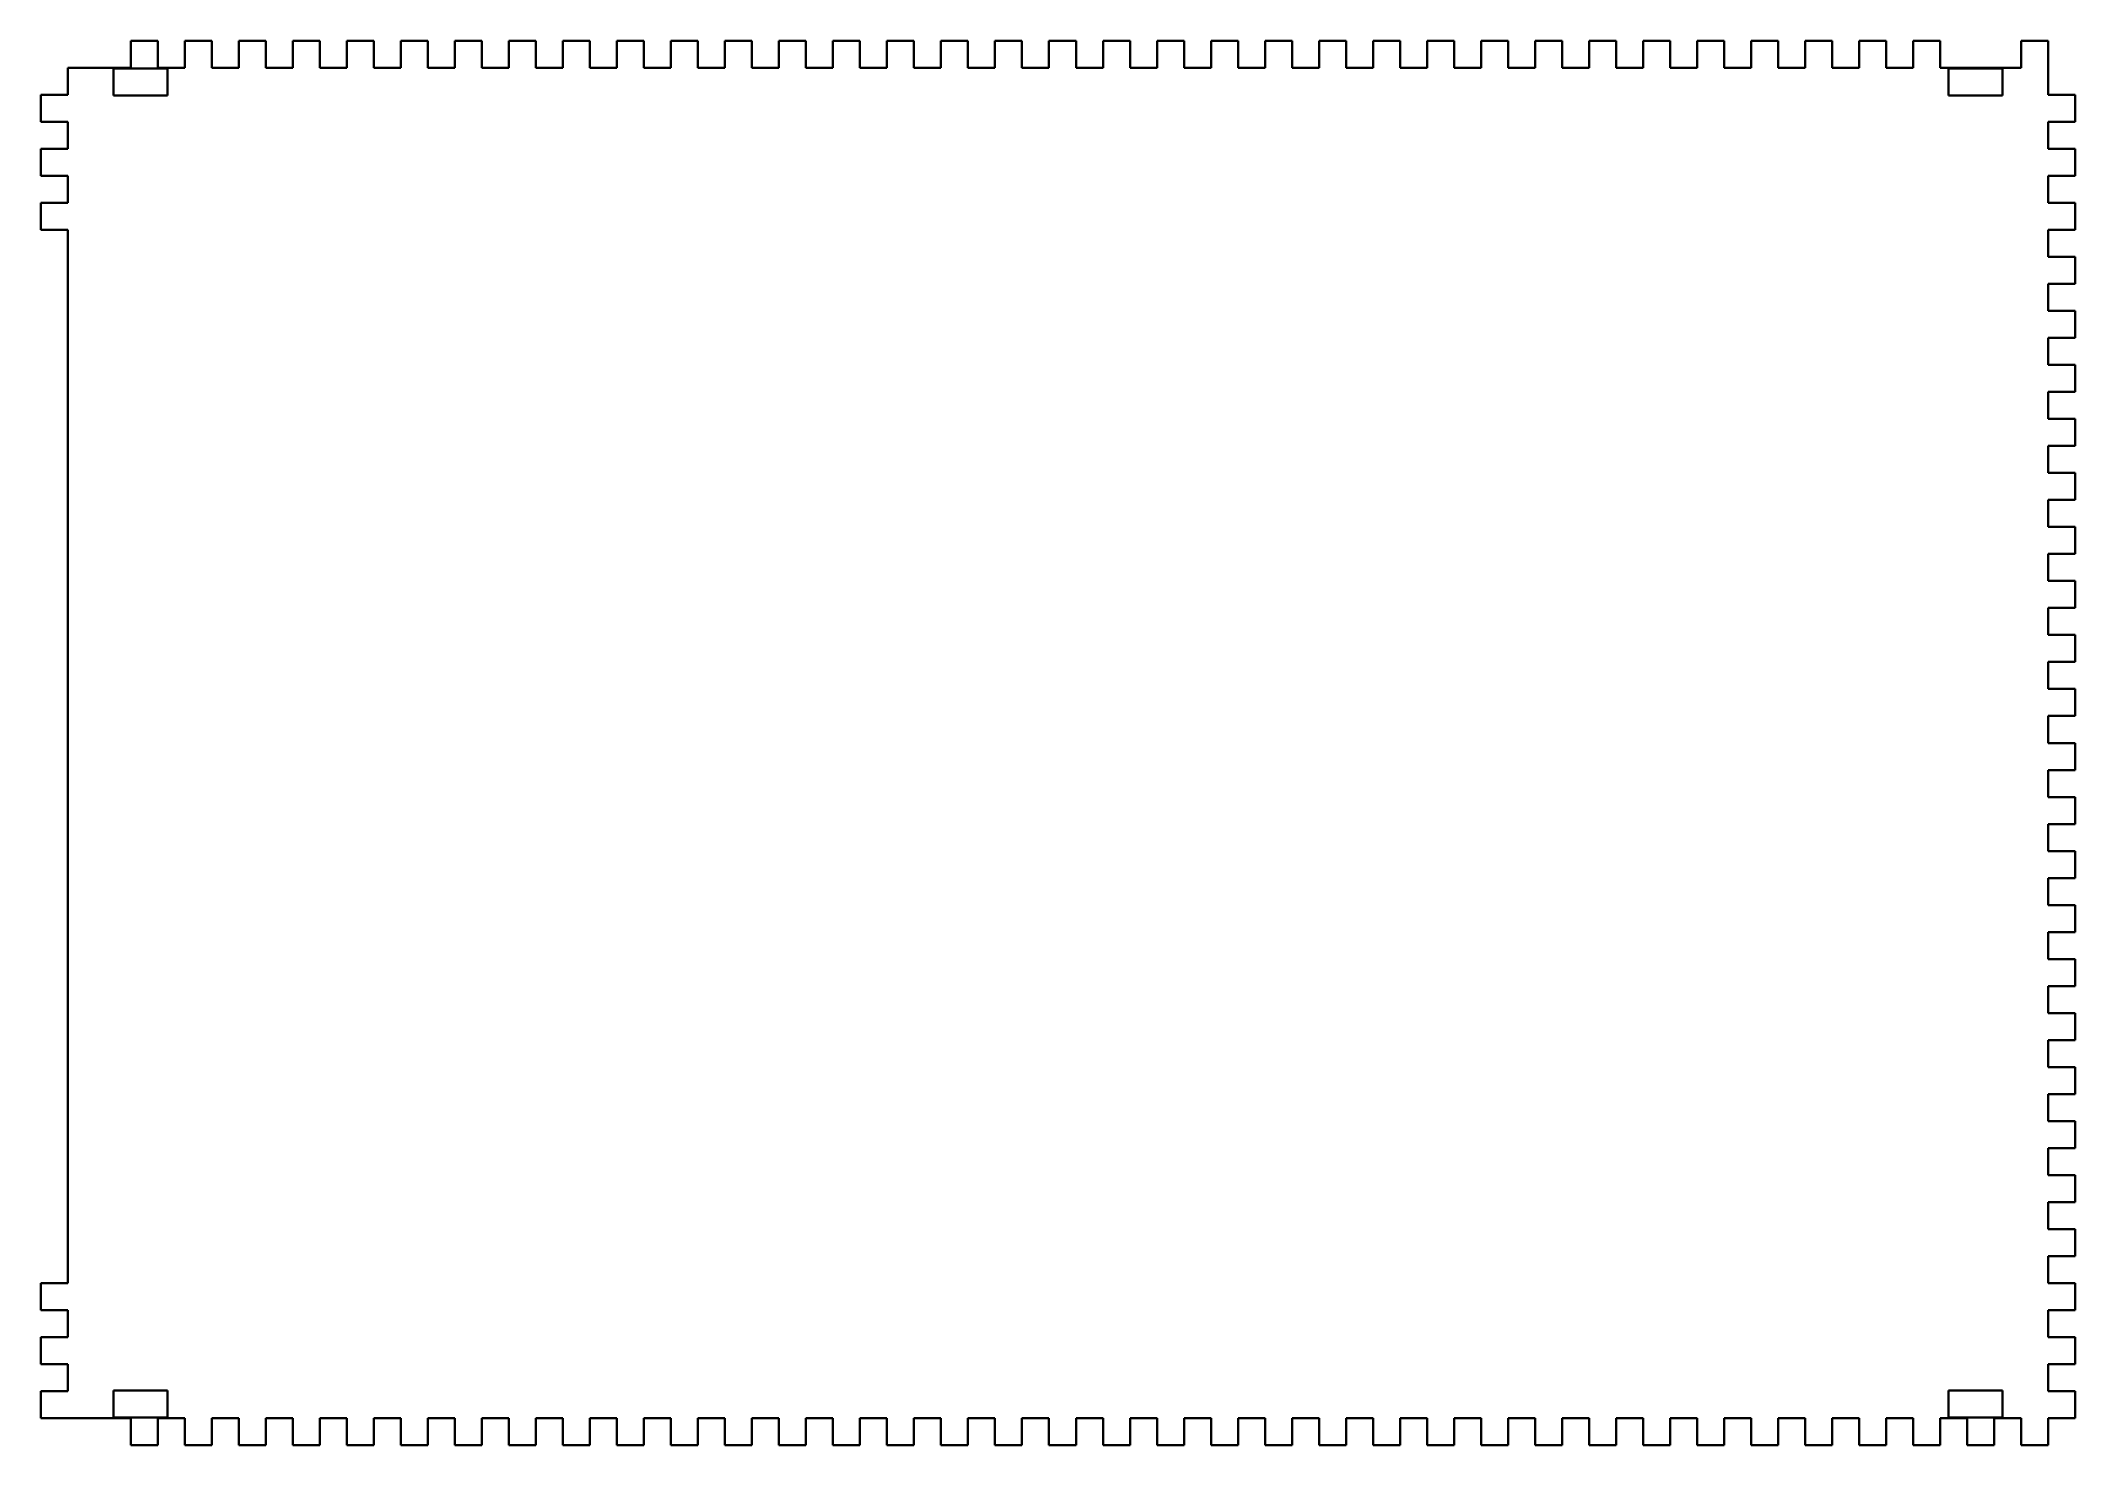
# Model space of a CAD drawing. Extents: x 36 to 262, y 27 to 183.
import ezdxf

# ---------------------------------------------------------------- set-up
doc = ezdxf.new("R2010")
doc.units = 0

msp = doc.modelspace()

# ---------------------------------------------------------------- linework, layer by layer
at = {"color": 7, "lineweight": 35}
for p, q in [((45.5, 183), (48.5, 183)), ((45.5, 180), (45.5, 183)), ((48.5, 180), (48.5, 183)), ((51.5, 183), (54.5, 183)), ((51.5, 180), (51.5, 183)), ((54.5, 180), (54.5, 183)), ((57.5, 183), (60.5, 183)), ((57.5, 180), (57.5, 183)), ((60.5, 180), (60.5, 183)), ((63.5, 183), (66.5, 183)), ((63.5, 180), (63.5, 183)), ((66.5, 180), (66.5, 183)), ((69.5, 183), (72.5, 183)), ((69.5, 180), (69.5, 183)), ((72.5, 180), (72.5, 183)), ((75.5, 183), (78.5, 183)), ((75.5, 180), (75.5, 183)), ((78.5, 180), (78.5, 183)), ((81.5, 183), (84.5, 183)), ((81.5, 180), (81.5, 183)), ((84.5, 180), (84.5, 183)), ((87.5, 183), (90.5, 183)), ((87.5, 180), (87.5, 183)), ((90.5, 180), (90.5, 183)), ((93.5, 183), (96.5, 183)), ((93.5, 180), (93.5, 183)), ((96.5, 180), (96.5, 183)), ((99.5, 183), (102.5, 183)), ((99.5, 180), (99.5, 183)), ((102.5, 180), (102.5, 183)), ((105.5, 183), (108.5, 183)), ((105.5, 180), (105.5, 183)), ((108.5, 180), (108.5, 183)), ((111.5, 183), (114.5, 183)), ((111.5, 180), (111.5, 183)), ((114.5, 180), (114.5, 183)), ((117.5, 183), (120.5, 183)), ((117.5, 180), (117.5, 183)), ((120.5, 180), (120.5, 183)), ((123.5, 183), (126.5, 183)), ((123.5, 180), (123.5, 183)), ((126.5, 180), (126.5, 183)), ((129.5, 183), (132.5, 183)), ((129.5, 180), (129.5, 183)), ((132.5, 180), (132.5, 183)), ((135.5, 183), (138.5, 183)), ((135.5, 180), (135.5, 183)), ((138.5, 180), (138.5, 183)), ((141.5, 183), (144.5, 183)), ((141.5, 180), (141.5, 183)), ((144.5, 180), (144.5, 183)), ((147.5, 183), (150.5, 183)), ((147.5, 180), (147.5, 183)), ((150.5, 180), (150.5, 183)), ((153.5, 183), (156.5, 183)), ((153.5, 180), (153.5, 183)), ((156.5, 180), (156.5, 183)), ((159.5, 183), (162.5, 183)), ((159.5, 180), (159.5, 183)), ((162.5, 180), (162.5, 183)), ((165.5, 183), (168.5, 183)), ((165.5, 180), (165.5, 183)), ((168.5, 180), (168.5, 183)), ((171.5, 183), (174.5, 183)), ((171.5, 180), (171.5, 183)), ((174.5, 180), (174.5, 183)), ((177.5, 183), (180.5, 183)), ((177.5, 180), (177.5, 183)), ((180.5, 180), (180.5, 183)), ((183.5, 183), (186.5, 183)), ((183.5, 180), (183.5, 183)), ((186.5, 180), (186.5, 183)), ((189.5, 183), (192.5, 183)), ((189.5, 180), (189.5, 183)), ((192.5, 180), (192.5, 183)), ((195.5, 183), (198.5, 183)), ((195.5, 180), (195.5, 183)), ((198.5, 180), (198.5, 183)), ((201.5, 183), (204.5, 183)), ((201.5, 180), (201.5, 183)), ((204.5, 180), (204.5, 183)), ((207.5, 183), (210.5, 183)), ((207.5, 180), (207.5, 183)), ((210.5, 180), (210.5, 183)), ((213.5, 183), (216.5, 183)), ((213.5, 180), (213.5, 183)), ((216.5, 180), (216.5, 183)), ((219.5, 183), (222.5, 183)), ((219.5, 180), (219.5, 183)), ((222.5, 180), (222.5, 183)), ((225.5, 183), (228.5, 183)), ((225.5, 180), (225.5, 183)), ((228.5, 180), (228.5, 183)), ((231.5, 183), (234.5, 183)), ((231.5, 180), (231.5, 183)), ((234.5, 180), (234.5, 183)), ((237.5, 183), (240.5, 183)), ((237.5, 180), (237.5, 183)), ((240.5, 180), (240.5, 183)), ((243.5, 183), (246.5, 183)), ((243.5, 180), (243.5, 183)), ((246.5, 180), (246.5, 183)), ((258.5, 183), (255.5, 183)), ((255.5, 183), (255.5, 180)), ((258.5, 180), (258.5, 183)), ((45.5, 180), (38.5, 180)), ((38.5, 180), (38.5, 177)), ((43.599998, 179.899994), (43.599998, 176.899994)), ((43.599998, 179.899994), (49.599998, 179.899994)), ((43.599998, 179.899994), (49.599998, 179.899994)), ((43.599998, 176.899994), (43.599998, 179.899994)), ((51.5, 180), (48.5, 180)), ((49.599998, 176.899994), (49.599998, 179.899994)), ((49.599998, 179.899994), (49.599998, 176.899994)), ((57.5, 180), (54.5, 180)), ((63.5, 180), (60.5, 180)), ((69.5, 180), (66.5, 180)), ((75.5, 180), (72.5, 180)), ((81.5, 180), (78.5, 180)), ((87.5, 180), (84.5, 180)), ((93.5, 180), (90.5, 180)), ((99.5, 180), (96.5, 180)), ((105.5, 180), (102.5, 180)), ((111.5, 180), (108.5, 180)), ((117.5, 180), (114.5, 180)), ((123.5, 180), (120.5, 180)), ((129.5, 180), (126.5, 180)), ((135.5, 180), (132.5, 180)), ((141.5, 180), (138.5, 180)), ((147.5, 180), (144.5, 180)), ((153.5, 180), (150.5, 180)), ((159.5, 180), (156.5, 180)), ((165.5, 180), (162.5, 180)), ((171.5, 180), (168.5, 180)), ((177.5, 180), (174.5, 180)), ((183.5, 180), (180.5, 180)), ((189.5, 180), (186.5, 180)), ((195.5, 180), (192.5, 180)), ((201.5, 180), (198.5, 180)), ((207.5, 180), (204.5, 180)), ((213.5, 180), (210.5, 180)), ((219.5, 180), (216.5, 180)), ((225.5, 180), (222.5, 180)), ((231.5, 180), (228.5, 180)), ((237.5, 180), (234.5, 180)), ((243.5, 180), (240.5, 180)), ((255.5, 180), (246.5, 180)), ((247.399994, 179.899994), (247.399994, 176.899994)), ((247.399994, 179.899994), (253.399994, 179.899994)), ((247.399994, 179.899994), (253.399994, 179.899994)), ((247.399994, 179.899994), (247.399994, 176.899994)), ((253.399994, 176.899994), (253.399994, 179.899994)), ((253.399994, 176.899994), (253.399994, 179.899994)), ((258.5, 177), (258.5, 180)), ((38.5, 177), (35.5, 177)), ((35.5, 174), (35.5, 177)), ((49.599998, 176.899994), (43.599998, 176.899994)), ((49.599998, 176.899994), (43.599998, 176.899994)), ((253.399994, 176.899994), (247.399994, 176.899994)), ((253.399994, 176.899994), (247.399994, 176.899994)), ((261.5, 177), (258.5, 177)), ((261.5, 174), (261.5, 177)), ((38.5, 174), (35.5, 174)), ((38.5, 174), (38.5, 171)), ((258.5, 171), (258.5, 174)), ((258.5, 174), (261.5, 174)), ((38.5, 171), (35.5, 171)), ((35.5, 168), (35.5, 171)), ((261.5, 171), (258.5, 171)), ((261.5, 168), (261.5, 171)), ((38.5, 168), (35.5, 168)), ((38.5, 168), (38.5, 165)), ((258.5, 165), (258.5, 168)), ((258.5, 168), (261.5, 168)), ((38.5, 165), (35.5, 165)), ((35.5, 162), (35.5, 165)), ((261.5, 165), (258.5, 165)), ((261.5, 162), (261.5, 165)), ((38.5, 162), (35.5, 162)), ((38.5, 162), (38.5, 45)), ((258.5, 159), (258.5, 162)), ((258.5, 162), (261.5, 162)), ((261.5, 159), (258.5, 159)), ((261.5, 156), (261.5, 159)), ((258.5, 153), (258.5, 156)), ((258.5, 156), (261.5, 156)), ((261.5, 153), (258.5, 153)), ((261.5, 150), (261.5, 153)), ((258.5, 147), (258.5, 150)), ((258.5, 150), (261.5, 150)), ((261.5, 147), (258.5, 147)), ((261.5, 144), (261.5, 147)), ((258.5, 141), (258.5, 144)), ((258.5, 144), (261.5, 144)), ((261.5, 141), (258.5, 141)), ((261.5, 138), (261.5, 141)), ((258.5, 135), (258.5, 138)), ((258.5, 138), (261.5, 138)), ((261.5, 135), (258.5, 135)), ((261.5, 132), (261.5, 135)), ((258.5, 129), (258.5, 132)), ((258.5, 132), (261.5, 132)), ((261.5, 129), (258.5, 129)), ((261.5, 126), (261.5, 129)), ((258.5, 123), (258.5, 126)), ((258.5, 126), (261.5, 126)), ((261.5, 123), (258.5, 123)), ((261.5, 120), (261.5, 123)), ((258.5, 117), (258.5, 120)), ((258.5, 120), (261.5, 120)), ((261.5, 117), (258.5, 117)), ((261.5, 114), (261.5, 117)), ((258.5, 111), (258.5, 114)), ((258.5, 114), (261.5, 114)), ((261.5, 111), (258.5, 111)), ((261.5, 108), (261.5, 111)), ((258.5, 105), (258.5, 108)), ((258.5, 108), (261.5, 108)), ((261.5, 105), (258.5, 105)), ((261.5, 102), (261.5, 105)), ((258.5, 99), (258.5, 102)), ((258.5, 102), (261.5, 102)), ((261.5, 99), (258.5, 99)), ((261.5, 96), (261.5, 99)), ((258.5, 93), (258.5, 96)), ((258.5, 96), (261.5, 96)), ((261.5, 93), (258.5, 93)), ((261.5, 90), (261.5, 93)), ((258.5, 87), (258.5, 90)), ((258.5, 90), (261.5, 90)), ((261.5, 87), (258.5, 87)), ((261.5, 84), (261.5, 87)), ((258.5, 81), (258.5, 84)), ((258.5, 84), (261.5, 84)), ((261.5, 81), (258.5, 81)), ((261.5, 78), (261.5, 81)), ((258.5, 75), (258.5, 78)), ((258.5, 78), (261.5, 78)), ((261.5, 75), (258.5, 75)), ((261.5, 72), (261.5, 75)), ((258.5, 69), (258.5, 72)), ((258.5, 72), (261.5, 72)), ((261.5, 69), (258.5, 69)), ((261.5, 66), (261.5, 69)), ((258.5, 63), (258.5, 66)), ((258.5, 66), (261.5, 66)), ((261.5, 63), (258.5, 63)), ((261.5, 60), (261.5, 63)), ((258.5, 57), (258.5, 60)), ((258.5, 60), (261.5, 60)), ((261.5, 57), (258.5, 57)), ((261.5, 54), (261.5, 57)), ((258.5, 51), (258.5, 54)), ((258.5, 54), (261.5, 54)), ((261.5, 51), (258.5, 51)), ((261.5, 48), (261.5, 51)), ((258.5, 45), (258.5, 48)), ((258.5, 48), (261.5, 48)), ((38.5, 45), (35.5, 45)), ((35.5, 42), (35.5, 45)), ((261.5, 45), (258.5, 45)), ((261.5, 42), (261.5, 45)), ((38.5, 42), (35.5, 42)), ((38.5, 42), (38.5, 39)), ((258.5, 39), (258.5, 42)), ((258.5, 42), (261.5, 42)), ((38.5, 39), (35.5, 39)), ((35.5, 36), (35.5, 39)), ((261.5, 39), (258.5, 39)), ((261.5, 36), (261.5, 39)), ((38.5, 36), (35.5, 36)), ((38.5, 36), (38.5, 33)), ((258.5, 33), (258.5, 36)), ((258.5, 36), (261.5, 36)), ((38.5, 33), (35.5, 33)), ((35.5, 30), (35.5, 33)), ((43.599998, 33.099998), (43.599998, 30.1)), ((49.599998, 33.099998), (43.599998, 33.099998)), ((43.599998, 30.1), (43.599998, 33.099998)), ((49.599998, 33.099998), (43.599998, 33.099998)), ((49.599998, 30.1), (49.599998, 33.099998)), ((49.599998, 33.099998), (49.599998, 30.1)), ((247.399994, 33.099998), (247.399994, 30.1)), ((253.399994, 33.099998), (247.399994, 33.099998)), ((247.399994, 33.099998), (247.399994, 30.1)), ((247.399994, 33.099998), (253.399994, 33.099998)), ((253.399994, 30.1), (253.399994, 33.099998)), ((253.399994, 30.1), (253.399994, 33.099998)), ((261.5, 33), (258.5, 33)), ((261.5, 30), (261.5, 33)), ((35.5, 30), (45.5, 30)), ((43.599998, 30.1), (49.599998, 30.1)), ((43.599998, 30.1), (49.599998, 30.1)), ((45.5, 30), (45.5, 27)), ((48.5, 30), (48.5, 27)), ((48.5, 30), (51.5, 30)), ((51.5, 30), (51.5, 27)), ((54.5, 30), (54.5, 27)), ((54.5, 30), (57.5, 30)), ((57.5, 30), (57.5, 27)), ((60.5, 30), (60.5, 27)), ((60.5, 30), (63.5, 30)), ((63.5, 30), (63.5, 27)), ((66.5, 30), (66.5, 27)), ((66.5, 30), (69.5, 30)), ((69.5, 30), (69.5, 27)), ((72.5, 30), (72.5, 27)), ((72.5, 30), (75.5, 30)), ((75.5, 30), (75.5, 27)), ((78.5, 30), (78.5, 27)), ((78.5, 30), (81.5, 30)), ((81.5, 30), (81.5, 27)), ((84.5, 30), (84.5, 27)), ((84.5, 30), (87.5, 30)), ((87.5, 30), (87.5, 27)), ((90.5, 30), (90.5, 27)), ((90.5, 30), (93.5, 30)), ((93.5, 30), (93.5, 27)), ((96.5, 30), (96.5, 27)), ((96.5, 30), (99.5, 30)), ((99.5, 30), (99.5, 27)), ((102.5, 30), (102.5, 27)), ((102.5, 30), (105.5, 30)), ((105.5, 30), (105.5, 27)), ((108.5, 30), (108.5, 27)), ((108.5, 30), (111.5, 30)), ((111.5, 30), (111.5, 27)), ((114.5, 30), (114.5, 27)), ((114.5, 30), (117.5, 30)), ((117.5, 30), (117.5, 27)), ((120.5, 30), (120.5, 27)), ((120.5, 30), (123.5, 30)), ((123.5, 30), (123.5, 27)), ((126.5, 30), (126.5, 27)), ((126.5, 30), (129.5, 30)), ((129.5, 30), (129.5, 27)), ((132.5, 30), (132.5, 27)), ((132.5, 30), (135.5, 30)), ((135.5, 30), (135.5, 27)), ((138.5, 30), (138.5, 27)), ((138.5, 30), (141.5, 30)), ((141.5, 30), (141.5, 27)), ((144.5, 30), (144.5, 27)), ((144.5, 30), (147.5, 30)), ((147.5, 30), (147.5, 27)), ((150.5, 30), (150.5, 27)), ((150.5, 30), (153.5, 30)), ((153.5, 30), (153.5, 27)), ((156.5, 30), (156.5, 27)), ((156.5, 30), (159.5, 30)), ((159.5, 30), (159.5, 27)), ((162.5, 30), (162.5, 27)), ((162.5, 30), (165.5, 30)), ((165.5, 30), (165.5, 27)), ((168.5, 30), (168.5, 27)), ((168.5, 30), (171.5, 30)), ((171.5, 30), (171.5, 27)), ((174.5, 30), (174.5, 27)), ((174.5, 30), (177.5, 30)), ((177.5, 30), (177.5, 27)), ((180.5, 30), (180.5, 27)), ((180.5, 30), (183.5, 30)), ((183.5, 30), (183.5, 27)), ((186.5, 30), (186.5, 27)), ((186.5, 30), (189.5, 30)), ((189.5, 30), (189.5, 27)), ((192.5, 30), (192.5, 27)), ((192.5, 30), (195.5, 30)), ((195.5, 30), (195.5, 27)), ((198.5, 30), (198.5, 27)), ((198.5, 30), (201.5, 30)), ((201.5, 30), (201.5, 27)), ((204.5, 30), (204.5, 27)), ((204.5, 30), (207.5, 30)), ((207.5, 30), (207.5, 27)), ((210.5, 30), (210.5, 27)), ((210.5, 30), (213.5, 30)), ((213.5, 30), (213.5, 27)), ((216.5, 30), (216.5, 27)), ((216.5, 30), (219.5, 30)), ((219.5, 30), (219.5, 27)), ((222.5, 30), (222.5, 27)), ((222.5, 30), (225.5, 30)), ((225.5, 30), (225.5, 27)), ((228.5, 30), (228.5, 27)), ((228.5, 30), (231.5, 30)), ((231.5, 30), (231.5, 27)), ((234.5, 30), (234.5, 27)), ((234.5, 30), (237.5, 30)), ((237.5, 30), (237.5, 27)), ((240.5, 30), (240.5, 27)), ((240.5, 30), (243.5, 30)), ((243.5, 30), (243.5, 27)), ((246.5, 30), (246.5, 27)), ((246.5, 30), (249.5, 30)), ((247.399994, 30.1), (253.399994, 30.1)), ((253.399994, 30.1), (247.399994, 30.1)), ((249.5, 30), (249.5, 27)), ((252.5, 30), (252.5, 27)), ((252.5, 30), (255.5, 30)), ((255.5, 30), (255.5, 27)), ((258.5, 27), (258.5, 30)), ((258.5, 30), (261.5, 30)), ((48.5, 27), (45.5, 27)), ((54.5, 27), (51.5, 27)), ((60.5, 27), (57.5, 27)), ((66.5, 27), (63.5, 27)), ((72.5, 27), (69.5, 27)), ((78.5, 27), (75.5, 27)), ((84.5, 27), (81.5, 27)), ((90.5, 27), (87.5, 27)), ((96.5, 27), (93.5, 27)), ((102.5, 27), (99.5, 27)), ((108.5, 27), (105.5, 27)), ((114.5, 27), (111.5, 27)), ((120.5, 27), (117.5, 27)), ((126.5, 27), (123.5, 27)), ((132.5, 27), (129.5, 27)), ((138.5, 27), (135.5, 27)), ((144.5, 27), (141.5, 27)), ((150.5, 27), (147.5, 27)), ((156.5, 27), (153.5, 27)), ((162.5, 27), (159.5, 27)), ((168.5, 27), (165.5, 27)), ((174.5, 27), (171.5, 27)), ((180.5, 27), (177.5, 27)), ((186.5, 27), (183.5, 27)), ((192.5, 27), (189.5, 27)), ((198.5, 27), (195.5, 27)), ((204.5, 27), (201.5, 27)), ((210.5, 27), (207.5, 27)), ((216.5, 27), (213.5, 27)), ((222.5, 27), (219.5, 27)), ((228.5, 27), (225.5, 27)), ((234.5, 27), (231.5, 27)), ((240.5, 27), (237.5, 27)), ((246.5, 27), (243.5, 27)), ((252.5, 27), (249.5, 27)), ((255.5, 27), (258.5, 27))]:
    msp.add_line(p, q, dxfattribs=at)

doc.saveas('drawing.dxf')
